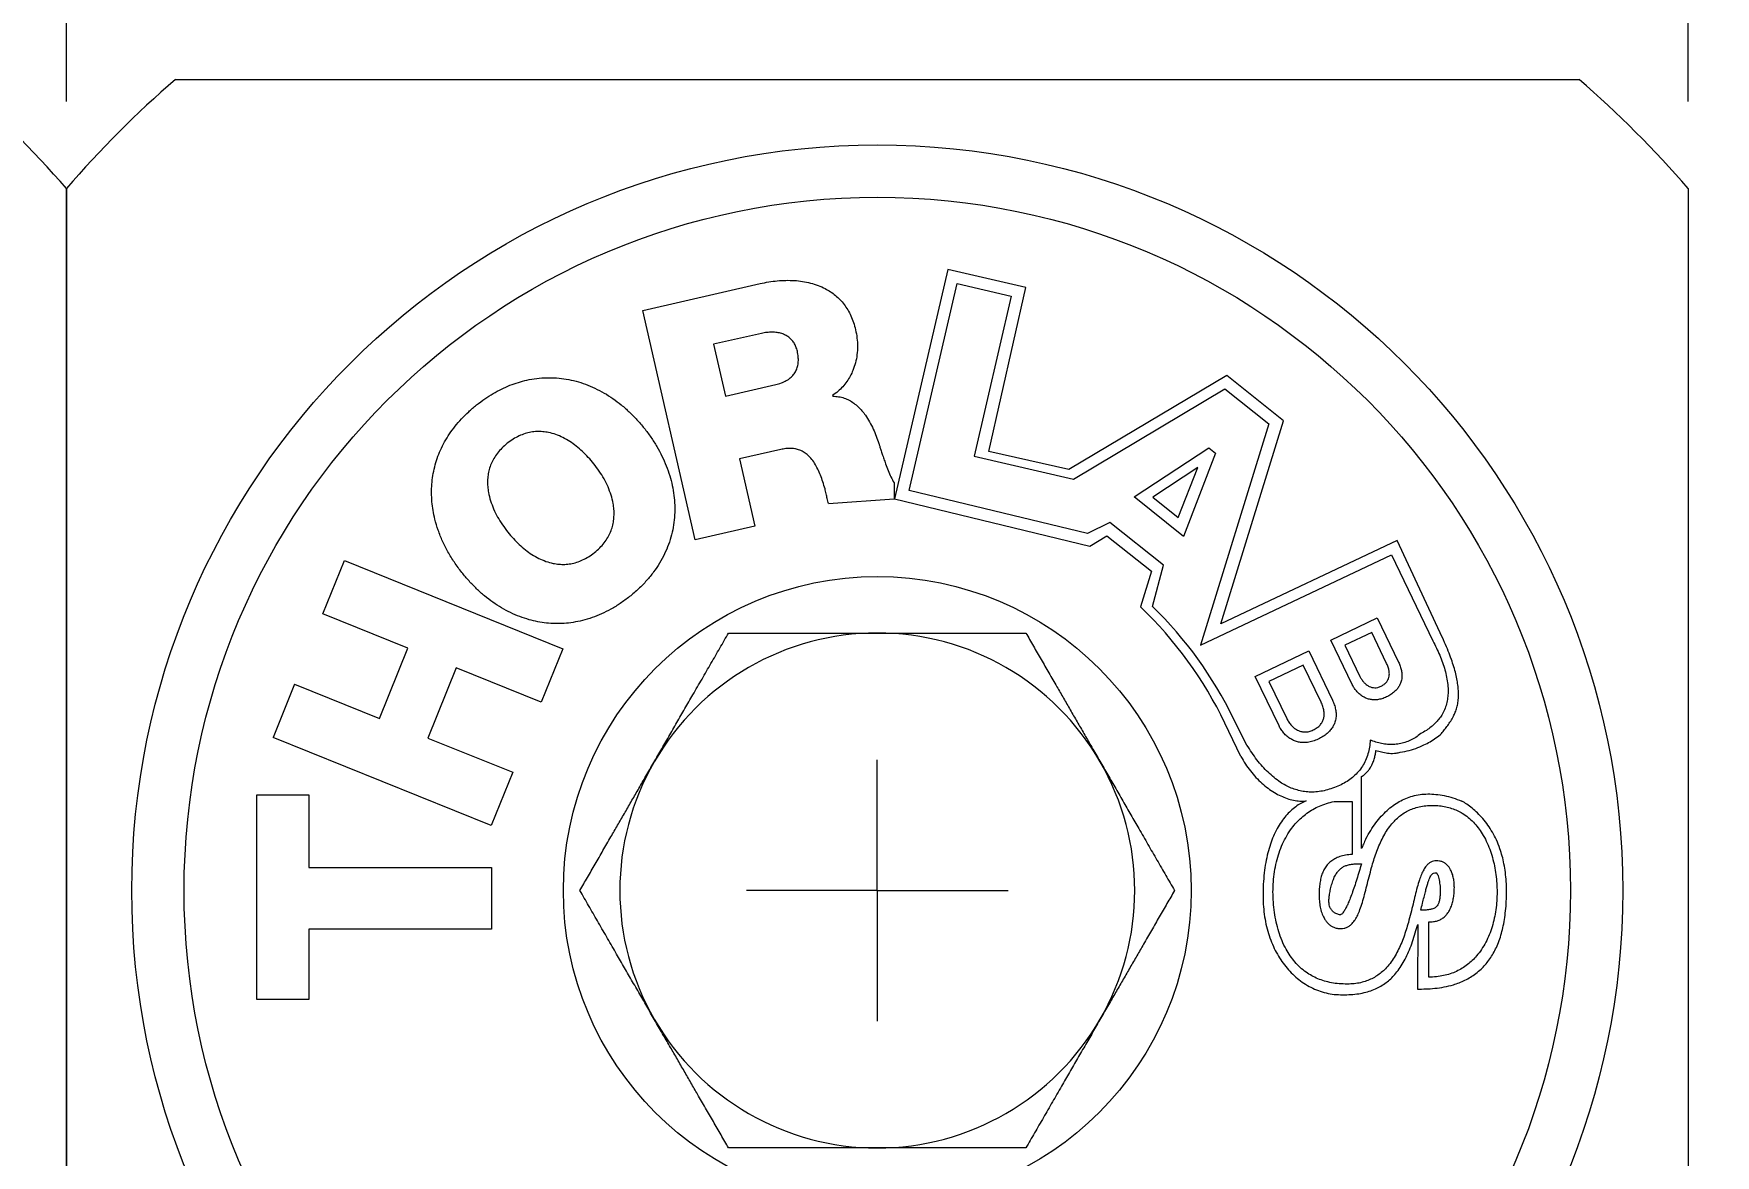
# Model space of a CAD drawing. Header units: millimetres. Extents: x 2 to 278, y 1 to 215.
# Drawn here: x 175.42 to 199.91, y 169.09 to 185.43 of the extents above; entities that cross this region are included whole.
import ezdxf

# ---------------------------------------------------------------- set-up
doc = ezdxf.new("R2010")
doc.units = ezdxf.units.MM
doc.styles.add('SLDTEXTSTYLE0', font='TXT', dxfattribs={"width": 0.75})
doc.dimstyles.new('SLDDIMSTYLE0', dxfattribs={"dimtxt": 2.116667, "dimasz": 3.175, "dimexe": 0, "dimexo": 0.0625, "dimgap": 0.529167, "dimtad": 0, "dimtih": 1, "dimtoh": 1, "dimdec": 1, "dimlfac": 0.666667, "dimrnd": 1e-09, "dimzin": 12, "dimdsep": 46, "dimtxsty": 'SLDTEXTSTYLE0', "dimsah": 1, "dimcen": 0.09, "dimadec": 0, "dimazin": 3, "dimtfac": 1, "dimtdec": 1, "dimtofl": 0, "dimtmove": 0, "dimatfit": 3, "dimfxl": 1, "dimfrac": 2, "dimtolj": 1, "dimtzin": 12, "dimarcsym": 0})

# ---------------------------------------------------------------- blocks, each defined once
blk = doc.blocks.new('_D_8')
at = {"color": 8, "linetype": 'Continuous', "lineweight": 18}
for p, q in [((200.788, 184.762), (211.296, 184.762)), ((209.518, 184.762), (209.518, 176.636)), ((205.639, 172.843), (204.995, 172.843)), ((204.995, 172.843), (204.995, 169.48)), ((213.396, 172.843), (214.04, 172.843)), ((214.04, 172.843), (214.04, 169.48)), ((204.995, 169.48), (205.639, 169.48)), ((214.04, 169.48), (213.396, 169.48)), ((209.518, 161.14), (209.518, 169.051)), ((200.788, 161.14), (211.296, 161.14))]:
    blk.add_line(p, q, dxfattribs=at)
for points in [[(209.518, 184.762), (209.01, 181.587), (210.026, 181.587)], [(209.518, 161.14), (210.026, 164.315), (209.01, 164.315)]]:
    blk.add_solid(points, dxfattribs=at)
at = {"color": 8, "linetype": 'Continuous', "lineweight": 18, "char_height": 2.1167, "attachment_point": 1, "style": 'SLDTEXTSTYLE0'}
for s, insert in [('15.7mm', (204.136, 176.001)), ('0.62in', (205.639, 172.209))]:
    blk.add_mtext(s, dxfattribs=dict(at, insert=insert))
blk = doc.blocks.new('_D_9')
at = {"color": 8, "linetype": 'Continuous', "lineweight": 18}
for p, q in [((175.896, 184.444), (175.896, 196.54)), ((199.518, 184.444), (199.518, 196.54)), ((175.896, 194.762), (180.335, 194.762)), ((183.828, 194.762), (183.184, 194.762)), ((183.184, 194.762), (183.184, 191.398)), ((191.585, 194.762), (192.229, 194.762)), ((192.229, 194.762), (192.229, 191.398)), ((199.518, 194.762), (195.078, 194.762)), ((183.184, 191.398), (183.828, 191.398)), ((192.229, 191.398), (191.585, 191.398))]:
    blk.add_line(p, q, dxfattribs=at)
for points in [[(175.896, 194.762), (179.071, 194.254), (179.071, 195.27)], [(199.518, 194.762), (196.343, 195.27), (196.343, 194.254)]]:
    blk.add_solid(points, dxfattribs=at)
at = {"color": 8, "linetype": 'Continuous', "lineweight": 18, "char_height": 2.1167, "attachment_point": 1, "style": 'SLDTEXTSTYLE0'}
for s, insert in [('15.7mm', (182.325, 197.919)), ('0.62in', (183.828, 194.127))]:
    blk.add_mtext(s, dxfattribs=dict(at, insert=insert))
blk = doc.blocks.new('SW_CENTERMARKSYMBOL_3')
at = {"color": 0, "linetype": 'Continuous', "lineweight": 0}
for q in [(0, 1.905), (-1.905, 0), (0, -1.905), (1.905, 0)]:
    blk.add_line((0, 0), q, dxfattribs=at)

msp = doc.modelspace()

# ---------------------------------------------------------------- linework, layer by layer
at = {"color": 7, "linetype": 'Continuous', "lineweight": 18}
for p, q in [((184.291, 181.4), (186.001, 181.791)), ((188.734, 181.996), (187.959, 178.657)), ((188.174, 178.776), (188.872, 181.79)), ((189.869, 181.733), (188.734, 181.996)), ((188.872, 181.79), (189.658, 181.608)), ((189.658, 181.608), (189.118, 179.276)), ((189.331, 179.344), (189.869, 181.733)), ((185.053, 178.058), (184.291, 181.4)), ((186.019, 181.064), (185.323, 180.906)), ((185.323, 180.906), (185.495, 180.152)), ((185.495, 180.152), (186.228, 180.32)), ((192.797, 180.451), (190.497, 179.082)), ((193.624, 179.791), (192.797, 180.451)), ((187.056, 180.16), (187.058, 180.151)), ((190.564, 178.941), (192.768, 180.258)), ((192.768, 180.258), (193.409, 179.746)), ((193.409, 179.746), (192.414, 176.523)), ((192.712, 176.833), (193.624, 179.791)), ((186.301, 179.374), (185.701, 179.237)), ((190.497, 179.082), (189.331, 179.344)), ((191.447, 178.684), (192.535, 179.4)), ((192.633, 179.321), (192.167, 178.109)), ((192.535, 179.4), (192.633, 179.321)), ((185.701, 179.237), (185.924, 178.257)), ((189.118, 179.276), (190.564, 178.941)), ((192.374, 179.111), (191.719, 178.678)), ((192.091, 178.381), (192.374, 179.111)), ((187.951, 178.887), (187.951, 178.657)), ((186.997, 178.586), (187.951, 178.657)), ((187.959, 178.657), (190.805, 177.967)), ((190.767, 178.148), (188.174, 178.776)), ((192.167, 178.109), (191.447, 178.684)), ((191.719, 178.678), (192.091, 178.381)), ((185.924, 178.257), (185.053, 178.058)), ((191.095, 178.311), (190.767, 178.148)), ((190.805, 177.967), (191.051, 178.118)), ((191.051, 178.118), (191.7, 177.6)), ((191.877, 177.687), (191.095, 178.311)), ((192.414, 176.523), (195.196, 177.839)), ((195.282, 178.049), (192.712, 176.833)), ((195.196, 177.839), (195.8, 176.585)), ((195.906, 176.704), (195.282, 178.049)), ((179.633, 176.979), (179.947, 177.756)), ((179.947, 177.756), (183.126, 176.471)), ((191.7, 177.6), (191.539, 177.082)), ((191.717, 177.085), (191.877, 177.687)), ((180.869, 176.48), (179.633, 176.979)), ((194.313, 176.598), (194.988, 176.923)), ((194.988, 176.923), (195.3, 176.276)), ((194.909, 176.71), (194.519, 176.522)), ((195.126, 176.258), (194.909, 176.71)), ((180.456, 175.457), (180.869, 176.48)), ((183.126, 176.471), (182.812, 175.695)), ((193.213, 176.068), (193.991, 176.442)), ((193.991, 176.442), (194.337, 175.723)), ((194.625, 175.951), (194.313, 176.598)), ((194.519, 176.522), (194.736, 176.07)), ((181.576, 176.194), (181.163, 175.171)), ((182.812, 175.695), (181.576, 176.194)), ((193.912, 176.234), (193.412, 175.993)), ((194.172, 175.695), (193.912, 176.234)), ((179.22, 175.956), (178.906, 175.18)), ((179.22, 175.956), (180.456, 175.457)), ((193.559, 175.349), (193.213, 176.068)), ((193.412, 175.993), (193.672, 175.454)), ((193.005, 174.902), (192.77, 175.389)), ((193.092, 175.069), (192.892, 175.459)), ((182.085, 173.895), (178.906, 175.18)), ((181.163, 175.171), (182.399, 174.672)), ((182.399, 174.672), (182.085, 173.895)), ((194.759, 173.562), (194.759, 174.609)), ((178.669, 171.362), (178.669, 174.344)), ((178.669, 174.344), (179.427, 174.344)), ((179.427, 174.344), (179.427, 173.285)), ((194.361, 174.246), (194.622, 174.246)), ((194.622, 174.246), (194.622, 173.475)), ((179.427, 173.285), (182.087, 173.285)), ((182.087, 173.285), (182.087, 172.389)), ((195.581, 172.455), (195.575, 171.515)), ((195.741, 171.688), (195.741, 172.495)), ((179.427, 172.389), (179.427, 171.362)), ((182.087, 172.389), (179.427, 172.389)), ((179.427, 171.362), (178.669, 171.362))]:
    msp.add_line(p, q, dxfattribs=at)
for radius in [10.858, 10.096, 4.572]:
    msp.add_circle((187.707, 172.951), radius, dxfattribs=at)
for centre, radius, start, end in [((164.085, 172.951), 15.621, 40.8786, 49.1214), ((187.707, 172.951), 15.621, 130.8786, 139.1214), ((187.707, 172.951), 15.621, 40.8786, 49.1214), ((187.573, 172.905), 5.76, 25.5419, 46.4845), ((187.707, 172.951), 5.76, 25.8149, 45.8759), ((187.707, 172.951), 3.75, 90, 150), ((187.707, 172.951), 3.75, 30, 90), ((187.707, 172.951), 3.75, 150, 210), ((187.707, 172.951), 3.75, 330, 30), ((187.707, 172.951), 3.75, 210, 270), ((187.707, 172.951), 3.75, 270, 330)]:
    msp.add_arc(centre, radius, start, end, dxfattribs=at)
for points, knots in [([(177.483, 184.762), (177.663, 184.762), (178.021, 184.762), (178.566, 184.762), (179.116, 184.762), (179.651, 184.762), (180.168, 184.762), (180.668, 184.762), (181.126, 184.762), (181.54, 184.762), (181.908, 184.762), (182.281, 184.762), (182.658, 184.762), (183.04, 184.762), (183.433, 184.762), (183.839, 184.762), (184.258, 184.762), (184.679, 184.762), (185.099, 184.762), (185.516, 184.762), (185.93, 184.762), (186.346, 184.762), (186.763, 184.762), (187.176, 184.762), (187.583, 184.762), (187.984, 184.762), (188.385, 184.762), (188.742, 184.762), (189.054, 184.762), (189.351, 184.762), (189.674, 184.762), (190.024, 184.762), (190.378, 184.762), (190.737, 184.762), (191.1, 184.762), (191.46, 184.762), (191.813, 184.762), (192.16, 184.762), (192.5, 184.762), (192.887, 184.762), (193.318, 184.762), (193.794, 184.762), (194.266, 184.762), (194.737, 184.762), (195.205, 184.762), (195.668, 184.762), (196.128, 184.762), (196.584, 184.762), (197.036, 184.762), (197.485, 184.762), (197.782, 184.762), (197.93, 184.762)], [0, 0, 0, 0, 0.0289769, 0.0579719, 0.0869666, 0.1159824, 0.1415126, 0.1670451, 0.1925742, 0.2108322, 0.2290915, 0.2473491, 0.2657992, 0.2842514, 0.3027009, 0.3224065, 0.3421202, 0.3618323, 0.3815356, 0.4004768, 0.4194342, 0.4383954, 0.4573499, 0.4762885, 0.4944072, 0.5125363, 0.5306655, 0.5487845, 0.56101, 0.5732355, 0.589287, 0.6053416, 0.6213934, 0.6383217, 0.6552555, 0.6721903, 0.6891197, 0.7054786, 0.7218394, 0.7381986, 0.7616875, 0.7851804, 0.8086705, 0.832545, 0.8564238, 0.8803038, 0.90418, 0.9281262, 0.9520739, 0.9760207, 1, 1, 1, 1]), ([(175.896, 183.174), (175.896, 182.995), (175.896, 182.636), (175.896, 182.091), (175.896, 181.541), (175.896, 181.03), (175.896, 180.56), (175.896, 180.132), (175.896, 179.7), (175.896, 179.264), (175.896, 178.823), (175.896, 178.377), (175.896, 177.928), (175.896, 177.501), (175.896, 177.097), (175.896, 176.715), (175.896, 176.33), (175.896, 175.943), (175.896, 175.547), (175.896, 175.143), (175.896, 174.731), (175.896, 174.316), (175.896, 173.9), (175.896, 173.479), (175.896, 173.053), (175.896, 172.622), (175.896, 172.191), (175.896, 171.762), (175.896, 171.335), (175.896, 170.912), (175.896, 170.493), (175.896, 170.076), (175.896, 169.66), (175.896, 169.247), (175.896, 168.839), (175.896, 168.436), (175.896, 168.032), (175.896, 167.623), (175.896, 167.21), (175.896, 166.8), (175.896, 166.37), (175.896, 165.921), (175.896, 165.453), (175.896, 164.99), (175.896, 164.479), (175.896, 163.922), (175.896, 163.321), (175.896, 162.925), (175.896, 162.727)], [0, 0, 0, 0, 0.02898, 0.057961, 0.086972, 0.115983, 0.137863, 0.159746, 0.181628, 0.203506, 0.225468, 0.247429, 0.269258, 0.291086, 0.309171, 0.327266, 0.345363, 0.363455, 0.381537, 0.400407, 0.419292, 0.438181, 0.457064, 0.475931, 0.495379, 0.514845, 0.534319, 0.553787, 0.573236, 0.592518, 0.61181, 0.631104, 0.650389, 0.669861, 0.689333, 0.708404, 0.727474, 0.74777, 0.768071, 0.788373, 0.80867, 0.832531, 0.856397, 0.880263, 0.904126, 0.936083, 0.968042, 1, 1, 1, 1]), ([(175.896, 162.727), (175.896, 162.924), (175.896, 163.318), (175.896, 163.917), (175.896, 164.473), (175.896, 164.984), (175.896, 165.449), (175.896, 165.919), (175.896, 166.363), (175.896, 166.781), (175.896, 167.172), (175.896, 167.566), (175.896, 167.964), (175.896, 168.366), (175.896, 168.772), (175.896, 169.18), (175.896, 169.596), (175.896, 170.022), (175.896, 170.456), (175.896, 170.894), (175.896, 171.325), (175.896, 171.749), (175.896, 172.165), (175.896, 172.583), (175.896, 173.001), (175.896, 173.423), (175.896, 173.848), (175.896, 174.277), (175.896, 174.705), (175.896, 175.13), (175.896, 175.538), (175.896, 175.929), (175.896, 176.302), (175.896, 176.673), (175.896, 177.041), (175.896, 177.438), (175.896, 177.863), (175.896, 178.312), (175.896, 178.754), (175.896, 179.196), (175.896, 179.643), (175.896, 180.094), (175.896, 180.541), (175.896, 181.024), (175.896, 181.54), (175.896, 182.09), (175.896, 182.635), (175.896, 182.994), (175.896, 183.174)], [0, 0, 0, 0, 0.031829, 0.06366, 0.095488, 0.119447, 0.14341, 0.167372, 0.19133, 0.210692, 0.230057, 0.249422, 0.268782, 0.288235, 0.307687, 0.326987, 0.346287, 0.366402, 0.386528, 0.406652, 0.426764, 0.445625, 0.464504, 0.483387, 0.502265, 0.521125, 0.54058, 0.560051, 0.57953, 0.599005, 0.618463, 0.635885, 0.653315, 0.67075, 0.688183, 0.705607, 0.727595, 0.749583, 0.771116, 0.79265, 0.815489, 0.838332, 0.861177, 0.884017, 0.912996, 0.941974, 0.970987, 1, 1, 1, 1]), ([(199.518, 183.174), (199.518, 182.995), (199.518, 182.636), (199.518, 182.091), (199.518, 181.541), (199.518, 181.03), (199.518, 180.56), (199.518, 180.132), (199.518, 179.7), (199.518, 179.264), (199.518, 178.823), (199.518, 178.377), (199.518, 177.928), (199.518, 177.501), (199.518, 177.097), (199.518, 176.715), (199.518, 176.33), (199.518, 175.943), (199.518, 175.547), (199.518, 175.143), (199.518, 174.731), (199.518, 174.316), (199.518, 173.9), (199.518, 173.479), (199.518, 173.053), (199.518, 172.622), (199.518, 172.191), (199.518, 171.762), (199.518, 171.335), (199.518, 170.912), (199.518, 170.493), (199.518, 170.076), (199.518, 169.66), (199.518, 169.247), (199.518, 168.839), (199.518, 168.436), (199.518, 168.032), (199.518, 167.623), (199.518, 167.21), (199.518, 166.8), (199.518, 166.37), (199.518, 165.921), (199.518, 165.453), (199.518, 164.99), (199.518, 164.479), (199.518, 163.922), (199.518, 163.321), (199.518, 162.925), (199.518, 162.727)], [0, 0, 0, 0, 0.02898, 0.057961, 0.086972, 0.115983, 0.137863, 0.159746, 0.181628, 0.203506, 0.225468, 0.247429, 0.269258, 0.291086, 0.309171, 0.327266, 0.345363, 0.363455, 0.381537, 0.400407, 0.419292, 0.438181, 0.457064, 0.475931, 0.495379, 0.514845, 0.534319, 0.553787, 0.573236, 0.592518, 0.61181, 0.631104, 0.650389, 0.669861, 0.689333, 0.708404, 0.727474, 0.74777, 0.768071, 0.788373, 0.80867, 0.832531, 0.856397, 0.880263, 0.904126, 0.936083, 0.968042, 1, 1, 1, 1]), ([(186.001, 181.791), (186.043, 181.799), (186.126, 181.817), (186.251, 181.832), (186.375, 181.839), (186.498, 181.837), (186.618, 181.824), (186.734, 181.801), (186.845, 181.766), (186.943, 181.722), (187.027, 181.673), (187.099, 181.62), (187.166, 181.558), (187.226, 181.488), (187.279, 181.408), (187.325, 181.32), (187.364, 181.223), (187.382, 181.154), (187.391, 181.118)], [0, 0, 0, 0, 0.073178, 0.145813, 0.217574, 0.288194, 0.357504, 0.425451, 0.49214, 0.557859, 0.609153, 0.660513, 0.712381, 0.765288, 0.819836, 0.876679, 0.936502, 1, 1, 1, 1]), ([(186.543, 180.805), (186.537, 180.827), (186.525, 180.869), (186.497, 180.925), (186.461, 180.973), (186.418, 181.011), (186.37, 181.041), (186.313, 181.065), (186.247, 181.079), (186.174, 181.084), (186.097, 181.08), (186.045, 181.07), (186.019, 181.064)], [0, 0, 0, 0, 0.102737, 0.19711, 0.285877, 0.371726, 0.457052, 0.54378, 0.649611, 0.760651, 0.877458, 1, 1, 1, 1]), ([(187.391, 181.118), (187.399, 181.078), (187.414, 180.997), (187.421, 180.875), (187.414, 180.755), (187.392, 180.637), (187.358, 180.533), (187.315, 180.441), (187.265, 180.361), (187.205, 180.287), (187.136, 180.218), (187.083, 180.18), (187.056, 180.16)], [0, 0, 0, 0, 0.114213, 0.226973, 0.338292, 0.448372, 0.557674, 0.643538, 0.729943, 0.817578, 0.907277, 1, 1, 1, 1]), ([(186.228, 180.32), (186.256, 180.327), (186.309, 180.341), (186.381, 180.374), (186.441, 180.414), (186.489, 180.463), (186.525, 180.519), (186.548, 180.583), (186.559, 180.652), (186.558, 180.727), (186.548, 180.778), (186.543, 180.805)], [0, 0, 0, 0, 0.130683, 0.249051, 0.357706, 0.459933, 0.559593, 0.658957, 0.763492, 0.876343, 1, 1, 1, 1]), ([(181.872, 180.023), (181.911, 180.053), (181.989, 180.113), (182.11, 180.189), (182.232, 180.255), (182.355, 180.31), (182.478, 180.353), (182.609, 180.388), (182.747, 180.411), (182.892, 180.422), (183.036, 180.418), (183.179, 180.401), (183.321, 180.37), (183.46, 180.326), (183.597, 180.268), (183.73, 180.198), (183.858, 180.117), (183.981, 180.024), (184.097, 179.922), (184.209, 179.808), (184.314, 179.685), (184.411, 179.554), (184.498, 179.418), (184.573, 179.279), (184.636, 179.137), (184.686, 178.994), (184.723, 178.85), (184.748, 178.707), (184.759, 178.563), (184.758, 178.419), (184.743, 178.275), (184.713, 178.131), (184.669, 177.99), (184.611, 177.851), (184.538, 177.717), (184.45, 177.587), (184.348, 177.462), (184.231, 177.341), (184.144, 177.268), (184.099, 177.231)], [0, 0, 0, 0, 0.026856, 0.052711, 0.07768, 0.101877, 0.125417, 0.148415, 0.174971, 0.201101, 0.22697, 0.252729, 0.278984, 0.305394, 0.332071, 0.359111, 0.386595, 0.414086, 0.442124, 0.470753, 0.50001, 0.529792, 0.558923, 0.587443, 0.6154, 0.642849, 0.669381, 0.695568, 0.721501, 0.747286, 0.773513, 0.799858, 0.826479, 0.853551, 0.881259, 0.909277, 0.938281, 0.968459, 1, 1, 1, 1]), ([(187.058, 180.151), (187.087, 180.149), (187.143, 180.146), (187.225, 180.125), (187.299, 180.093), (187.367, 180.05), (187.429, 179.998), (187.485, 179.939), (187.542, 179.865), (187.597, 179.776), (187.649, 179.673), (187.693, 179.568), (187.717, 179.497), (187.729, 179.462)], [0, 0, 0, 0, 0.084644, 0.164949, 0.242978, 0.320351, 0.398174, 0.477047, 0.55714, 0.668858, 0.781256, 0.892419, 1, 1, 1, 1]), ([(181.656, 177.583), (181.619, 177.632), (181.546, 177.728), (181.453, 177.881), (181.374, 178.037), (181.31, 178.196), (181.265, 178.346), (181.236, 178.486), (181.22, 178.613), (181.214, 178.741), (181.218, 178.869), (181.233, 178.995), (181.259, 179.121), (181.296, 179.245), (181.345, 179.366), (181.405, 179.486), (181.476, 179.602), (181.558, 179.714), (181.651, 179.822), (181.756, 179.926), (181.833, 179.99), (181.872, 180.023)], [0, 0, 0, 0, 0.066578, 0.131541, 0.195003, 0.257106, 0.318023, 0.365198, 0.411895, 0.458253, 0.504434, 0.550616, 0.596999, 0.643801, 0.691257, 0.739613, 0.789129, 0.839146, 0.890793, 0.944326, 1, 1, 1, 1]), ([(183.578, 179.167), (183.552, 179.198), (183.5, 179.26), (183.415, 179.346), (183.324, 179.424), (183.229, 179.492), (183.13, 179.549), (183.026, 179.593), (182.928, 179.621), (182.835, 179.635), (182.749, 179.637), (182.662, 179.628), (182.575, 179.606), (182.488, 179.572), (182.401, 179.525), (182.346, 179.485), (182.318, 179.464)], [0, 0, 0, 0, 0.08364, 0.166653, 0.248504, 0.328784, 0.407268, 0.483972, 0.559225, 0.617807, 0.676462, 0.735892, 0.796953, 0.860619, 0.927941, 1, 1, 1, 1]), ([(182.318, 179.464), (182.291, 179.441), (182.24, 179.397), (182.175, 179.323), (182.122, 179.246), (182.082, 179.166), (182.054, 179.084), (182.037, 179.001), (182.03, 178.917), (182.032, 178.832), (182.045, 178.735), (182.073, 178.625), (182.118, 178.506), (182.177, 178.389), (182.246, 178.276), (182.3, 178.205), (182.327, 178.169)], [0, 0, 0, 0, 0.071901, 0.139085, 0.202627, 0.263569, 0.322882, 0.380374, 0.437777, 0.495601, 0.554199, 0.639623, 0.727248, 0.816878, 0.908026, 1, 1, 1, 1]), ([(186.946, 178.802), (186.936, 178.835), (186.915, 178.901), (186.881, 178.997), (186.842, 179.089), (186.796, 179.173), (186.745, 179.244), (186.689, 179.3), (186.629, 179.343), (186.566, 179.371), (186.503, 179.386), (186.441, 179.391), (186.372, 179.388), (186.326, 179.379), (186.301, 179.374)], [0, 0, 0, 0, 0.10656, 0.211885, 0.314292, 0.412587, 0.506389, 0.581743, 0.655983, 0.731491, 0.790917, 0.854419, 0.923596, 1, 1, 1, 1]), ([(187.729, 179.462), (187.734, 179.448), (187.744, 179.417), (187.76, 179.365), (187.78, 179.304), (187.803, 179.236), (187.831, 179.157), (187.865, 179.068), (187.905, 178.975), (187.936, 178.916), (187.951, 178.887)], [0, 0, 0, 0, 0.069539, 0.159079, 0.264562, 0.381933, 0.507169, 0.676409, 0.843504, 1, 1, 1, 1]), ([(183.587, 177.872), (183.614, 177.895), (183.665, 177.939), (183.731, 178.013), (183.783, 178.09), (183.823, 178.171), (183.851, 178.252), (183.868, 178.336), (183.875, 178.419), (183.873, 178.504), (183.86, 178.601), (183.832, 178.711), (183.787, 178.83), (183.729, 178.947), (183.659, 179.06), (183.605, 179.131), (183.578, 179.167)], [0, 0, 0, 0, 0.0719062, 0.1390951, 0.2026391, 0.2635828, 0.3228961, 0.3803887, 0.4377927, 0.495617, 0.5542161, 0.6396404, 0.7272648, 0.8168915, 0.9080343, 1, 1, 1, 1]), ([(186.997, 178.586), (186.991, 178.61), (186.979, 178.657), (186.965, 178.718), (186.955, 178.766), (186.949, 178.791), (186.946, 178.802)], [0, 0, 0, 0, 0.344237, 0.650298, 0.849347, 1, 1, 1, 1]), ([(182.327, 178.169), (182.353, 178.138), (182.405, 178.076), (182.49, 177.99), (182.581, 177.912), (182.676, 177.844), (182.776, 177.787), (182.879, 177.743), (182.978, 177.715), (183.07, 177.701), (183.156, 177.699), (183.243, 177.709), (183.331, 177.73), (183.418, 177.764), (183.505, 177.811), (183.559, 177.851), (183.587, 177.872)], [0, 0, 0, 0, 0.0836318, 0.1666411, 0.2484899, 0.3287718, 0.4072595, 0.4839686, 0.5592278, 0.6178138, 0.6764723, 0.7359049, 0.7969658, 0.8606297, 0.9279483, 1, 1, 1, 1]), ([(184.099, 177.231), (184.054, 177.197), (183.968, 177.132), (183.831, 177.048), (183.693, 176.979), (183.555, 176.923), (183.416, 176.882), (183.28, 176.854), (183.147, 176.839), (183.017, 176.836), (182.888, 176.845), (182.761, 176.864), (182.631, 176.895), (182.499, 176.938), (182.365, 176.996), (182.234, 177.066), (182.108, 177.148), (181.986, 177.24), (181.87, 177.344), (181.759, 177.458), (181.691, 177.541), (181.656, 177.583)], [0, 0, 0, 0, 0.06, 0.117518, 0.172879, 0.226408, 0.278428, 0.329255, 0.376363, 0.422927, 0.469175, 0.515318, 0.561548, 0.613454, 0.665891, 0.71904, 0.773053, 0.828057, 0.88416, 0.94145, 1, 1, 1, 1]), ([(183.376, 172.951), (183.413, 173.014), (183.486, 173.141), (183.598, 173.335), (183.712, 173.532), (183.821, 173.72), (183.925, 173.9), (184.023, 174.07), (184.122, 174.242), (184.222, 174.416), (184.328, 174.598), (184.439, 174.791), (184.555, 174.991), (184.671, 175.194), (184.789, 175.397), (184.906, 175.6), (185.028, 175.812), (185.155, 176.031), (185.286, 176.258), (185.415, 176.481), (185.499, 176.628), (185.542, 176.701)], [0, 0, 0, 0, 0.054013, 0.108064, 0.162098, 0.216088, 0.260803, 0.305596, 0.3504, 0.395163, 0.439853, 0.491047, 0.542291, 0.593487, 0.646379, 0.699319, 0.752225, 0.813886, 0.875553, 0.937774, 1, 1, 1, 1]), ([(185.542, 176.701), (185.626, 176.701), (185.796, 176.701), (186.03, 176.701), (186.24, 176.701), (186.426, 176.701), (186.616, 176.701), (186.809, 176.701), (187.005, 176.701), (187.205, 176.701), (187.407, 176.701), (187.605, 176.701), (187.797, 176.701), (187.984, 176.701), (188.171, 176.701), (188.358, 176.701), (188.546, 176.701), (188.734, 176.701), (188.92, 176.701), (189.109, 176.701), (189.3, 176.701), (189.493, 176.701), (189.684, 176.701), (189.809, 176.701), (189.872, 176.701)], [0, 0, 0, 0, 0.062579, 0.125153, 0.168546, 0.212085, 0.255621, 0.299774, 0.343926, 0.388804, 0.433681, 0.478858, 0.519938, 0.561267, 0.602598, 0.644686, 0.686776, 0.729581, 0.772388, 0.815378, 0.861405, 0.907565, 0.953726, 1, 1, 1, 1]), ([(189.872, 176.701), (189.908, 176.637), (189.981, 176.51), (190.093, 176.317), (190.207, 176.12), (190.316, 175.931), (190.42, 175.751), (190.518, 175.581), (190.617, 175.409), (190.717, 175.236), (190.823, 175.053), (190.934, 174.861), (191.05, 174.66), (191.167, 174.458), (191.284, 174.255), (191.401, 174.051), (191.524, 173.84), (191.65, 173.62), (191.781, 173.393), (191.91, 173.17), (191.995, 173.024), (192.037, 172.951)], [0, 0, 0, 0, 0.054013, 0.108064, 0.162098, 0.216088, 0.260803, 0.305596, 0.3504, 0.395163, 0.439853, 0.491047, 0.542291, 0.593487, 0.646379, 0.699319, 0.752225, 0.813885, 0.875553, 0.937774, 1, 1, 1, 1]), ([(195.926, 175.236), (195.94, 175.256), (195.971, 175.295), (196.017, 175.355), (196.061, 175.419), (196.099, 175.483), (196.128, 175.549), (196.15, 175.617), (196.166, 175.691), (196.173, 175.768), (196.173, 175.847), (196.167, 175.927), (196.154, 176.014), (196.134, 176.108), (196.105, 176.211), (196.069, 176.321), (196.024, 176.441), (195.969, 176.569), (195.928, 176.658), (195.906, 176.704)], [0, 0, 0, 0, 0.046646, 0.094337, 0.143344, 0.19421, 0.236129, 0.28055, 0.328417, 0.380849, 0.426912, 0.477338, 0.532794, 0.593939, 0.661425, 0.734499, 0.8149, 0.90321, 1, 1, 1, 1]), ([(195.8, 176.585), (195.817, 176.551), (195.853, 176.483), (195.9, 176.378), (195.942, 176.272), (195.976, 176.165), (196.002, 176.057), (196.018, 175.95), (196.023, 175.85), (196.016, 175.755), (195.999, 175.668), (195.971, 175.583), (195.933, 175.508), (195.887, 175.443), (195.835, 175.385), (195.774, 175.33), (195.704, 175.28), (195.651, 175.251), (195.624, 175.236)], [0, 0, 0, 0, 0.074224, 0.148673, 0.222658, 0.295584, 0.366988, 0.436585, 0.504327, 0.562289, 0.61945, 0.676491, 0.73436, 0.782057, 0.831733, 0.884119, 0.939963, 1, 1, 1, 1]), ([(195.045, 175.925), (195.06, 175.933), (195.088, 175.949), (195.122, 175.98), (195.146, 176.016), (195.161, 176.054), (195.167, 176.099), (195.164, 176.149), (195.15, 176.205), (195.134, 176.24), (195.126, 176.258)], [0, 0, 0, 0, 0.131984, 0.248438, 0.355421, 0.458466, 0.561813, 0.701579, 0.848062, 1, 1, 1, 1]), ([(195.3, 176.276), (195.309, 176.256), (195.326, 176.217), (195.343, 176.155), (195.351, 176.093), (195.348, 176.031), (195.333, 175.975), (195.309, 175.925), (195.278, 175.881), (195.237, 175.84), (195.185, 175.802), (195.146, 175.781), (195.125, 175.77)], [0, 0, 0, 0, 0.106685, 0.211225, 0.313451, 0.414203, 0.515598, 0.598011, 0.685161, 0.779516, 0.883632, 1, 1, 1, 1]), ([(195.125, 175.77), (195.102, 175.761), (195.059, 175.742), (194.994, 175.728), (194.933, 175.726), (194.876, 175.734), (194.824, 175.752), (194.774, 175.778), (194.727, 175.813), (194.686, 175.855), (194.651, 175.901), (194.634, 175.934), (194.625, 175.951)], [0, 0, 0, 0, 0.123203, 0.233685, 0.334867, 0.429764, 0.520735, 0.609339, 0.711671, 0.811711, 0.908406, 1, 1, 1, 1]), ([(194.736, 176.07), (194.744, 176.056), (194.76, 176.026), (194.791, 175.986), (194.829, 175.95), (194.87, 175.923), (194.912, 175.908), (194.955, 175.902), (195, 175.907), (195.029, 175.919), (195.045, 175.925)], [0, 0, 0, 0, 0.128072, 0.263094, 0.40023, 0.536698, 0.643858, 0.753444, 0.870054, 1, 1, 1, 1]), ([(194.057, 175.289), (194.076, 175.299), (194.113, 175.319), (194.157, 175.358), (194.189, 175.401), (194.209, 175.448), (194.218, 175.503), (194.216, 175.564), (194.2, 175.631), (194.182, 175.673), (194.172, 175.695)], [0, 0, 0, 0, 0.13733, 0.257858, 0.367302, 0.471079, 0.573587, 0.710452, 0.852777, 1, 1, 1, 1]), ([(194.337, 175.723), (194.346, 175.701), (194.366, 175.658), (194.384, 175.589), (194.392, 175.52), (194.387, 175.45), (194.37, 175.387), (194.341, 175.331), (194.305, 175.282), (194.257, 175.235), (194.198, 175.192), (194.152, 175.168), (194.128, 175.155)], [0, 0, 0, 0, 0.104714, 0.207441, 0.308174, 0.407942, 0.509049, 0.591811, 0.679835, 0.775561, 0.881479, 1, 1, 1, 1]), ([(193.672, 175.454), (193.681, 175.437), (193.7, 175.401), (193.738, 175.353), (193.785, 175.311), (193.836, 175.28), (193.889, 175.263), (193.942, 175.257), (194, 175.265), (194.037, 175.28), (194.057, 175.289)], [0, 0, 0, 0, 0.124137, 0.255381, 0.389544, 0.524608, 0.632291, 0.744124, 0.864698, 1, 1, 1, 1]), ([(194.128, 175.155), (194.102, 175.144), (194.053, 175.123), (193.977, 175.106), (193.907, 175.103), (193.842, 175.111), (193.783, 175.129), (193.727, 175.158), (193.674, 175.196), (193.627, 175.243), (193.588, 175.294), (193.568, 175.331), (193.559, 175.349)], [0, 0, 0, 0, 0.125532, 0.237892, 0.340387, 0.435978, 0.527037, 0.615191, 0.716455, 0.815038, 0.91008, 1, 1, 1, 1]), ([(194.886, 175.142), (194.884, 175.107), (194.88, 175.038), (194.857, 174.939), (194.822, 174.846), (194.775, 174.759), (194.716, 174.681), (194.648, 174.612), (194.571, 174.552), (194.485, 174.5), (194.423, 174.475), (194.391, 174.463)], [0, 0, 0, 0, 0.116801, 0.229878, 0.340407, 0.449508, 0.558236, 0.665623, 0.77449, 0.88568, 1, 1, 1, 1]), ([(195.624, 175.236), (195.6, 175.217), (195.553, 175.18), (195.475, 175.137), (195.394, 175.106), (195.31, 175.085), (195.224, 175.076), (195.139, 175.078), (195.053, 175.089), (194.968, 175.11), (194.914, 175.131), (194.886, 175.142)], [0, 0, 0, 0, 0.116142, 0.228782, 0.339259, 0.448737, 0.558176, 0.666363, 0.775805, 0.886915, 1, 1, 1, 1]), ([(195.292, 174.958), (195.336, 174.966), (195.424, 174.981), (195.55, 175.019), (195.662, 175.065), (195.76, 175.117), (195.846, 175.172), (195.899, 175.215), (195.926, 175.236)], [0, 0, 0, 0, 0.192443, 0.379948, 0.564507, 0.708835, 0.853661, 1, 1, 1, 1]), ([(193.005, 174.902), (193.026, 174.865), (193.068, 174.792), (193.141, 174.691), (193.221, 174.597), (193.307, 174.513), (193.397, 174.439), (193.49, 174.377), (193.583, 174.327), (193.675, 174.289), (193.769, 174.264), (193.862, 174.251), (193.924, 174.253), (193.954, 174.255)], [0, 0, 0, 0, 0.105051, 0.208592, 0.310234, 0.409568, 0.506213, 0.599844, 0.68517, 0.767577, 0.847205, 0.924444, 1, 1, 1, 1]), ([(194.391, 174.463), (194.357, 174.449), (194.292, 174.423), (194.192, 174.398), (194.095, 174.385), (194.001, 174.383), (193.91, 174.393), (193.822, 174.413), (193.737, 174.442), (193.655, 174.481), (193.571, 174.531), (193.485, 174.595), (193.398, 174.672), (193.315, 174.759), (193.236, 174.855), (193.161, 174.959), (193.115, 175.032), (193.092, 175.069)], [0, 0, 0, 0, 0.068337, 0.132731, 0.19405, 0.253165, 0.310919, 0.367075, 0.423324, 0.480213, 0.538177, 0.609017, 0.682196, 0.757897, 0.836163, 0.916919, 1, 1, 1, 1]), ([(194.759, 174.609), (194.775, 174.618), (194.806, 174.638), (194.845, 174.676), (194.878, 174.719), (194.905, 174.766), (194.93, 174.818), (194.949, 174.876), (194.964, 174.934), (194.968, 174.972), (194.97, 174.99)], [0, 0, 0, 0, 0.1214337, 0.2416493, 0.3616692, 0.4811906, 0.5989218, 0.7469678, 0.8828301, 1, 1, 1, 1]), ([(194.97, 174.99), (194.997, 174.983), (195.053, 174.97), (195.126, 174.952), (195.189, 174.946), (195.24, 174.947), (195.274, 174.955), (195.292, 174.958)], [0, 0, 0, 0, 0.25497, 0.530144, 0.68041, 0.835968, 1, 1, 1, 1]), ([(193.954, 174.255), (193.928, 174.244), (193.875, 174.22), (193.8, 174.171), (193.727, 174.11), (193.657, 174.037), (193.591, 173.95), (193.53, 173.851), (193.476, 173.741), (193.431, 173.622), (193.393, 173.495), (193.363, 173.355), (193.341, 173.203), (193.328, 173.039), (193.327, 172.926), (193.326, 172.867)], [0, 0, 0, 0, 0.052246, 0.107557, 0.166369, 0.229146, 0.296382, 0.368605, 0.44637, 0.523022, 0.60528, 0.693619, 0.788523, 0.890484, 1, 1, 1, 1]), ([(193.471, 172.929), (193.472, 172.979), (193.474, 173.078), (193.491, 173.224), (193.519, 173.366), (193.558, 173.501), (193.608, 173.629), (193.67, 173.75), (193.738, 173.853), (193.81, 173.94), (193.883, 174.012), (193.964, 174.077), (194.052, 174.134), (194.148, 174.182), (194.251, 174.221), (194.324, 174.238), (194.361, 174.246)], [0, 0, 0, 0, 0.086583, 0.171535, 0.254721, 0.336083, 0.415659, 0.493613, 0.570258, 0.629887, 0.68933, 0.748982, 0.809316, 0.870865, 0.934217, 1, 1, 1, 1]), ([(194.824, 173.705), (194.847, 173.746), (194.892, 173.825), (194.967, 173.934), (195.046, 174.031), (195.13, 174.116), (195.217, 174.188), (195.309, 174.247), (195.405, 174.294), (195.506, 174.329), (195.614, 174.351), (195.727, 174.359), (195.845, 174.353), (195.967, 174.334), (196.094, 174.301), (196.177, 174.269), (196.221, 174.253)], [0, 0, 0, 0, 0.08375, 0.162504, 0.236751, 0.307073, 0.374153, 0.438778, 0.501828, 0.564248, 0.630021, 0.697274, 0.767034, 0.840228, 0.917657, 1, 1, 1, 1]), ([(194.907, 173.284), (194.917, 173.32), (194.938, 173.391), (194.973, 173.496), (195.013, 173.6), (195.058, 173.7), (195.11, 173.795), (195.169, 173.883), (195.232, 173.958), (195.297, 174.02), (195.363, 174.07), (195.435, 174.113), (195.515, 174.147), (195.602, 174.172), (195.697, 174.188), (195.763, 174.19), (195.797, 174.191)], [0, 0, 0, 0, 0.080203, 0.160761, 0.240987, 0.320333, 0.39844, 0.475208, 0.550875, 0.609984, 0.669336, 0.729646, 0.7918, 0.856826, 0.925841, 1, 1, 1, 1]), ([(195.797, 174.191), (195.83, 174.19), (195.894, 174.188), (195.986, 174.173), (196.073, 174.149), (196.154, 174.117), (196.235, 174.074), (196.315, 174.017), (196.392, 173.946), (196.46, 173.866), (196.523, 173.774), (196.58, 173.67), (196.629, 173.554), (196.668, 173.433), (196.699, 173.308), (196.719, 173.182), (196.732, 173.055), (196.734, 172.97), (196.735, 172.929)], [0, 0, 0, 0, 0.05584, 0.108827, 0.159599, 0.208763, 0.256876, 0.316253, 0.375506, 0.435183, 0.495629, 0.565837, 0.637243, 0.70963, 0.782627, 0.855745, 0.928412, 1, 1, 1, 1]), ([(196.872, 172.941), (196.872, 172.988), (196.87, 173.079), (196.857, 173.212), (196.837, 173.336), (196.811, 173.451), (196.775, 173.568), (196.728, 173.685), (196.669, 173.799), (196.603, 173.904), (196.531, 173.997), (196.454, 174.079), (196.375, 174.149), (196.298, 174.206), (196.246, 174.238), (196.221, 174.253)], [0, 0, 0, 0, 0.0918837, 0.1782634, 0.2596156, 0.3363879, 0.4089933, 0.4983713, 0.5819494, 0.6602886, 0.7388533, 0.8121366, 0.8802042, 0.9429271, 1, 1, 1, 1]), ([(194.824, 173.705), (194.812, 173.679), (194.791, 173.631), (194.769, 173.583), (194.759, 173.562)], [0, 0, 0, 0, 0.556941, 1, 1, 1, 1]), ([(194.622, 173.475), (194.59, 173.473), (194.53, 173.468), (194.445, 173.447), (194.373, 173.416), (194.311, 173.376), (194.26, 173.325), (194.22, 173.267), (194.189, 173.203), (194.167, 173.134), (194.153, 173.058), (194.144, 172.975), (194.143, 172.919), (194.142, 172.889)], [0, 0, 0, 0, 0.111237, 0.210568, 0.300799, 0.385077, 0.466687, 0.548709, 0.628742, 0.713021, 0.802623, 0.898183, 1, 1, 1, 1]), ([(194.325, 173.034), (194.333, 173.06), (194.347, 173.108), (194.377, 173.172), (194.41, 173.223), (194.447, 173.263), (194.488, 173.293), (194.533, 173.315), (194.585, 173.329), (194.641, 173.337), (194.7, 173.34), (194.739, 173.34), (194.759, 173.34)], [0, 0, 0, 0, 0.137058, 0.254365, 0.355963, 0.446157, 0.529245, 0.609043, 0.702718, 0.798625, 0.897773, 1, 1, 1, 1]), ([(194.759, 173.34), (194.748, 173.302), (194.726, 173.227), (194.692, 173.116), (194.658, 173.01), (194.624, 172.911), (194.592, 172.826), (194.562, 172.756), (194.536, 172.7), (194.512, 172.657), (194.492, 172.628), (194.476, 172.61), (194.462, 172.601), (194.451, 172.596), (194.443, 172.597), (194.44, 172.598)], [0, 0, 0, 0, 0.143452, 0.284533, 0.4203089, 0.5478687, 0.6643418, 0.7509135, 0.8262965, 0.8890971, 0.9273012, 0.9577145, 0.9739583, 0.9876295, 1, 1, 1, 1]), ([(194.458, 172.395), (194.474, 172.396), (194.506, 172.398), (194.551, 172.413), (194.591, 172.438), (194.631, 172.475), (194.67, 172.527), (194.707, 172.595), (194.742, 172.68), (194.775, 172.781), (194.807, 172.897), (194.839, 173.022), (194.871, 173.152), (194.895, 173.24), (194.907, 173.284)], [0, 0, 0, 0, 0.046182, 0.089938, 0.133625, 0.179162, 0.244897, 0.317811, 0.398283, 0.504301, 0.619335, 0.741608, 0.869159, 1, 1, 1, 1]), ([(195.849, 173.384), (195.835, 173.383), (195.807, 173.381), (195.767, 173.365), (195.732, 173.34), (195.697, 173.302), (195.663, 173.25), (195.631, 173.181), (195.6, 173.096), (195.57, 172.994), (195.54, 172.876), (195.51, 172.751), (195.479, 172.619), (195.455, 172.531), (195.443, 172.486)], [0, 0, 0, 0, 0.0411594, 0.0807338, 0.1213091, 0.1648144, 0.2292919, 0.3022156, 0.3836115, 0.4915923, 0.6092432, 0.7345894, 0.8655367, 1, 1, 1, 1]), ([(195.624, 172.664), (195.632, 172.697), (195.648, 172.761), (195.67, 172.849), (195.69, 172.927), (195.707, 172.993), (195.723, 173.049), (195.738, 173.095), (195.753, 173.133), (195.767, 173.162), (195.785, 173.187), (195.81, 173.207), (195.832, 173.209), (195.842, 173.21)], [0, 0, 0, 0, 0.1701154, 0.3193518, 0.4490202, 0.5604402, 0.6549593, 0.7339882, 0.7990689, 0.8520012, 0.8950844, 0.9481151, 1, 1, 1, 1]), ([(195.842, 173.21), (195.844, 173.209), (195.848, 173.209), (195.853, 173.206), (195.862, 173.197), (195.872, 173.176), (195.883, 173.144), (195.892, 173.104), (195.899, 173.059), (195.904, 173.015), (195.908, 172.972), (195.908, 172.945), (195.908, 172.933)], [0, 0, 0, 0, 0.017383, 0.03648, 0.058636, 0.147212, 0.267285, 0.410322, 0.566017, 0.723534, 0.871863, 1, 1, 1, 1]), ([(196.113, 172.994), (196.112, 173.016), (196.111, 173.061), (196.101, 173.128), (196.085, 173.193), (196.062, 173.248), (196.036, 173.29), (196.009, 173.322), (195.976, 173.349), (195.939, 173.369), (195.896, 173.382), (195.865, 173.383), (195.849, 173.384)], [0, 0, 0, 0, 0.126382, 0.255883, 0.384475, 0.509205, 0.589651, 0.668241, 0.746136, 0.825383, 0.908858, 1, 1, 1, 1]), ([(185.542, 169.201), (185.505, 169.264), (185.432, 169.391), (185.32, 169.585), (185.206, 169.782), (185.097, 169.97), (184.993, 170.15), (184.895, 170.32), (184.796, 170.492), (184.696, 170.666), (184.59, 170.848), (184.479, 171.041), (184.363, 171.241), (184.247, 171.444), (184.129, 171.647), (184.012, 171.85), (183.89, 172.062), (183.763, 172.281), (183.632, 172.508), (183.503, 172.731), (183.419, 172.878), (183.376, 172.951)], [0, 0, 0, 0, 0.054013, 0.108064, 0.162098, 0.216088, 0.260803, 0.305596, 0.3504, 0.395163, 0.439853, 0.491047, 0.542291, 0.593487, 0.646379, 0.699319, 0.752225, 0.813885, 0.875553, 0.937774, 1, 1, 1, 1]), ([(192.037, 172.951), (192, 172.887), (191.927, 172.76), (191.815, 172.567), (191.701, 172.37), (191.592, 172.181), (191.489, 172.001), (191.39, 171.831), (191.291, 171.659), (191.191, 171.486), (191.085, 171.303), (190.974, 171.111), (190.859, 170.91), (190.742, 170.708), (190.624, 170.505), (190.507, 170.301), (190.385, 170.09), (190.258, 169.87), (190.127, 169.643), (189.998, 169.42), (189.914, 169.274), (189.872, 169.201)], [0, 0, 0, 0, 0.054013, 0.108064, 0.162098, 0.216088, 0.260803, 0.305596, 0.3504, 0.395163, 0.439853, 0.491047, 0.542291, 0.593487, 0.646379, 0.699319, 0.752225, 0.813886, 0.875553, 0.937774, 1, 1, 1, 1]), ([(194.44, 172.598), (194.422, 172.603), (194.389, 172.613), (194.346, 172.639), (194.314, 172.676), (194.295, 172.72), (194.286, 172.769), (194.286, 172.823), (194.292, 172.885), (194.305, 172.957), (194.318, 173.007), (194.325, 173.034)], [0, 0, 0, 0, 0.105811, 0.200092, 0.290458, 0.386967, 0.475339, 0.578017, 0.698134, 0.838132, 1, 1, 1, 1]), ([(195.575, 171.515), (195.615, 171.515), (195.7, 171.516), (195.829, 171.525), (195.964, 171.544), (196.083, 171.572), (196.184, 171.607), (196.268, 171.643), (196.35, 171.688), (196.429, 171.742), (196.5, 171.802), (196.562, 171.867), (196.618, 171.936), (196.669, 172.014), (196.715, 172.1), (196.757, 172.196), (196.792, 172.3), (196.821, 172.411), (196.843, 172.529), (196.86, 172.657), (196.871, 172.796), (196.872, 172.891), (196.872, 172.941)], [0, 0, 0, 0, 0.054986, 0.113667, 0.174954, 0.238066, 0.278509, 0.319554, 0.36133, 0.404077, 0.448159, 0.486256, 0.525935, 0.567568, 0.611554, 0.658315, 0.708282, 0.758722, 0.812762, 0.870757, 0.933056, 1, 1, 1, 1]), ([(195.741, 172.495), (195.763, 172.495), (195.806, 172.494), (195.865, 172.508), (195.918, 172.53), (195.963, 172.562), (196.002, 172.601), (196.036, 172.649), (196.064, 172.708), (196.087, 172.775), (196.102, 172.846), (196.111, 172.919), (196.112, 172.969), (196.113, 172.994)], [0, 0, 0, 0, 0.093896, 0.178996, 0.258498, 0.335336, 0.411884, 0.489778, 0.586227, 0.686298, 0.78946, 0.894552, 1, 1, 1, 1]), ([(193.326, 172.867), (193.327, 172.816), (193.33, 172.716), (193.347, 172.569), (193.375, 172.428), (193.413, 172.294), (193.461, 172.168), (193.517, 172.05), (193.582, 171.942), (193.655, 171.842), (193.735, 171.751), (193.824, 171.67), (193.92, 171.599), (194.023, 171.539), (194.131, 171.492), (194.245, 171.457), (194.364, 171.435), (194.444, 171.433), (194.485, 171.431)], [0, 0, 0, 0, 0.074264, 0.146234, 0.216042, 0.283815, 0.34968, 0.412639, 0.474018, 0.533969, 0.592668, 0.651492, 0.709493, 0.766985, 0.824334, 0.881962, 0.940342, 1, 1, 1, 1]), ([(194.553, 171.588), (194.513, 171.589), (194.436, 171.59), (194.325, 171.605), (194.221, 171.63), (194.125, 171.664), (194.036, 171.708), (193.949, 171.762), (193.866, 171.829), (193.789, 171.909), (193.72, 171.998), (193.657, 172.101), (193.6, 172.219), (193.553, 172.351), (193.516, 172.49), (193.49, 172.633), (193.474, 172.78), (193.472, 172.88), (193.471, 172.929)], [0, 0, 0, 0, 0.061048, 0.118554, 0.173132, 0.225393, 0.275931, 0.325306, 0.382672, 0.439818, 0.497293, 0.555493, 0.626057, 0.698196, 0.771898, 0.846984, 0.923151, 1, 1, 1, 1]), ([(194.142, 172.889), (194.143, 172.859), (194.145, 172.799), (194.158, 172.71), (194.179, 172.627), (194.208, 172.559), (194.24, 172.507), (194.273, 172.468), (194.311, 172.437), (194.355, 172.413), (194.404, 172.398), (194.44, 172.396), (194.458, 172.395)], [0, 0, 0, 0, 0.139278, 0.276429, 0.408565, 0.533704, 0.613019, 0.689471, 0.764181, 0.839021, 0.916597, 1, 1, 1, 1]), ([(196.735, 172.929), (196.734, 172.885), (196.732, 172.799), (196.718, 172.671), (196.696, 172.546), (196.664, 172.424), (196.623, 172.307), (196.572, 172.196), (196.51, 172.092), (196.444, 172.004), (196.374, 171.93), (196.304, 171.87), (196.227, 171.816), (196.144, 171.771), (196.053, 171.735), (195.955, 171.709), (195.851, 171.691), (195.778, 171.689), (195.741, 171.688)], [0, 0, 0, 0, 0.072513, 0.144729, 0.216319, 0.287012, 0.356615, 0.425042, 0.492343, 0.558734, 0.61054, 0.662338, 0.714518, 0.767551, 0.821988, 0.878438, 0.937552, 1, 1, 1, 1]), ([(195.908, 172.933), (195.907, 172.909), (195.905, 172.866), (195.896, 172.808), (195.883, 172.762), (195.863, 172.725), (195.834, 172.698), (195.796, 172.68), (195.768, 172.675), (195.753, 172.672)], [0, 0, 0, 0, 0.20856, 0.378812, 0.517666, 0.63454, 0.747009, 0.864706, 1, 1, 1, 1]), ([(195.443, 172.486), (195.433, 172.45), (195.412, 172.379), (195.376, 172.273), (195.336, 172.17), (195.29, 172.071), (195.238, 171.977), (195.178, 171.889), (195.115, 171.815), (195.049, 171.755), (194.984, 171.706), (194.911, 171.664), (194.832, 171.631), (194.746, 171.606), (194.652, 171.591), (194.587, 171.589), (194.553, 171.588)], [0, 0, 0, 0, 0.0811775, 0.1623703, 0.2429589, 0.3224606, 0.400583, 0.477284, 0.552844, 0.611855, 0.6710982, 0.7312691, 0.7932247, 0.8579493, 0.926507, 1, 1, 1, 1]), ([(195.572, 172.432), (195.573, 172.436), (195.577, 172.444), (195.58, 172.451), (195.581, 172.455)], [0, 0, 0, 0, 0.55811, 1, 1, 1, 1]), ([(195.753, 172.672), (195.741, 172.67), (195.719, 172.667), (195.688, 172.665), (195.656, 172.664), (195.635, 172.664), (195.624, 172.664)], [0, 0, 0, 0, 0.266198, 0.517557, 0.736531, 1, 1, 1, 1]), ([(194.485, 171.431), (194.526, 171.432), (194.605, 171.433), (194.718, 171.446), (194.822, 171.467), (194.917, 171.497), (195.004, 171.535), (195.083, 171.581), (195.154, 171.635), (195.219, 171.696), (195.282, 171.768), (195.342, 171.854), (195.398, 171.953), (195.448, 172.061), (195.494, 172.177), (195.535, 172.302), (195.559, 172.388), (195.572, 172.432)], [0, 0, 0, 0, 0.075169, 0.14478, 0.20967, 0.270746, 0.32896, 0.38429, 0.438697, 0.493022, 0.548009, 0.615183, 0.685009, 0.758081, 0.834799, 0.9154, 1, 1, 1, 1]), ([(189.872, 169.201), (189.809, 169.201), (189.685, 169.201), (189.494, 169.201), (189.301, 169.201), (189.112, 169.201), (188.927, 169.201), (188.747, 169.201), (188.565, 169.201), (188.379, 169.201), (188.19, 169.201), (187.999, 169.201), (187.805, 169.201), (187.611, 169.201), (187.415, 169.201), (187.22, 169.201), (187.025, 169.201), (186.83, 169.201), (186.634, 169.201), (186.44, 169.201), (186.247, 169.201), (186.032, 169.201), (185.796, 169.201), (185.626, 169.201), (185.542, 169.201)], [0, 0, 0, 0, 0.046048, 0.0922, 0.13835, 0.184622, 0.225863, 0.267257, 0.308649, 0.350667, 0.392682, 0.435411, 0.478139, 0.521142, 0.564315, 0.607765, 0.651217, 0.695468, 0.739721, 0.784703, 0.829688, 0.874847, 0.937421, 1, 1, 1, 1])]:
    msp.add_open_spline(points, degree=3, knots=knots, dxfattribs=at)

# ---------------------------------------------------------------- block references
at = {"color": 7, "linetype": 'Continuous', "lineweight": 0}
msp.add_blockref('SW_CENTERMARKSYMBOL_3', (187.707, 172.951), dxfattribs=at)

# ---------------------------------------------------------------- dimensions: what is measured, and where the dimension line sits
at = {"color": 8, "linetype": 'Continuous', "lineweight": 18}
dim = msp.add_linear_dim(base=(199.518, 194.762), p1=(175.896, 183.174), p2=(199.518, 183.174), dimstyle='SLDDIMSTYLE0', dxfattribs=at)
dim.commit()
dim.dimension.update_dxf_attribs({"geometry": '_D_9', "text_midpoint": (187.707, 194.762), "dimtype": 160})
dim = msp.add_linear_dim(base=(209.518, 161.14), p1=(197.93, 184.762), p2=(197.93, 161.14), angle=90, dimstyle='SLDDIMSTYLE0', dxfattribs=at)
dim.commit()
dim.dimension.update_dxf_attribs({"geometry": '_D_8', "text_midpoint": (209.518, 172.843), "dimtype": 160})

doc.saveas('drawing.dxf')
